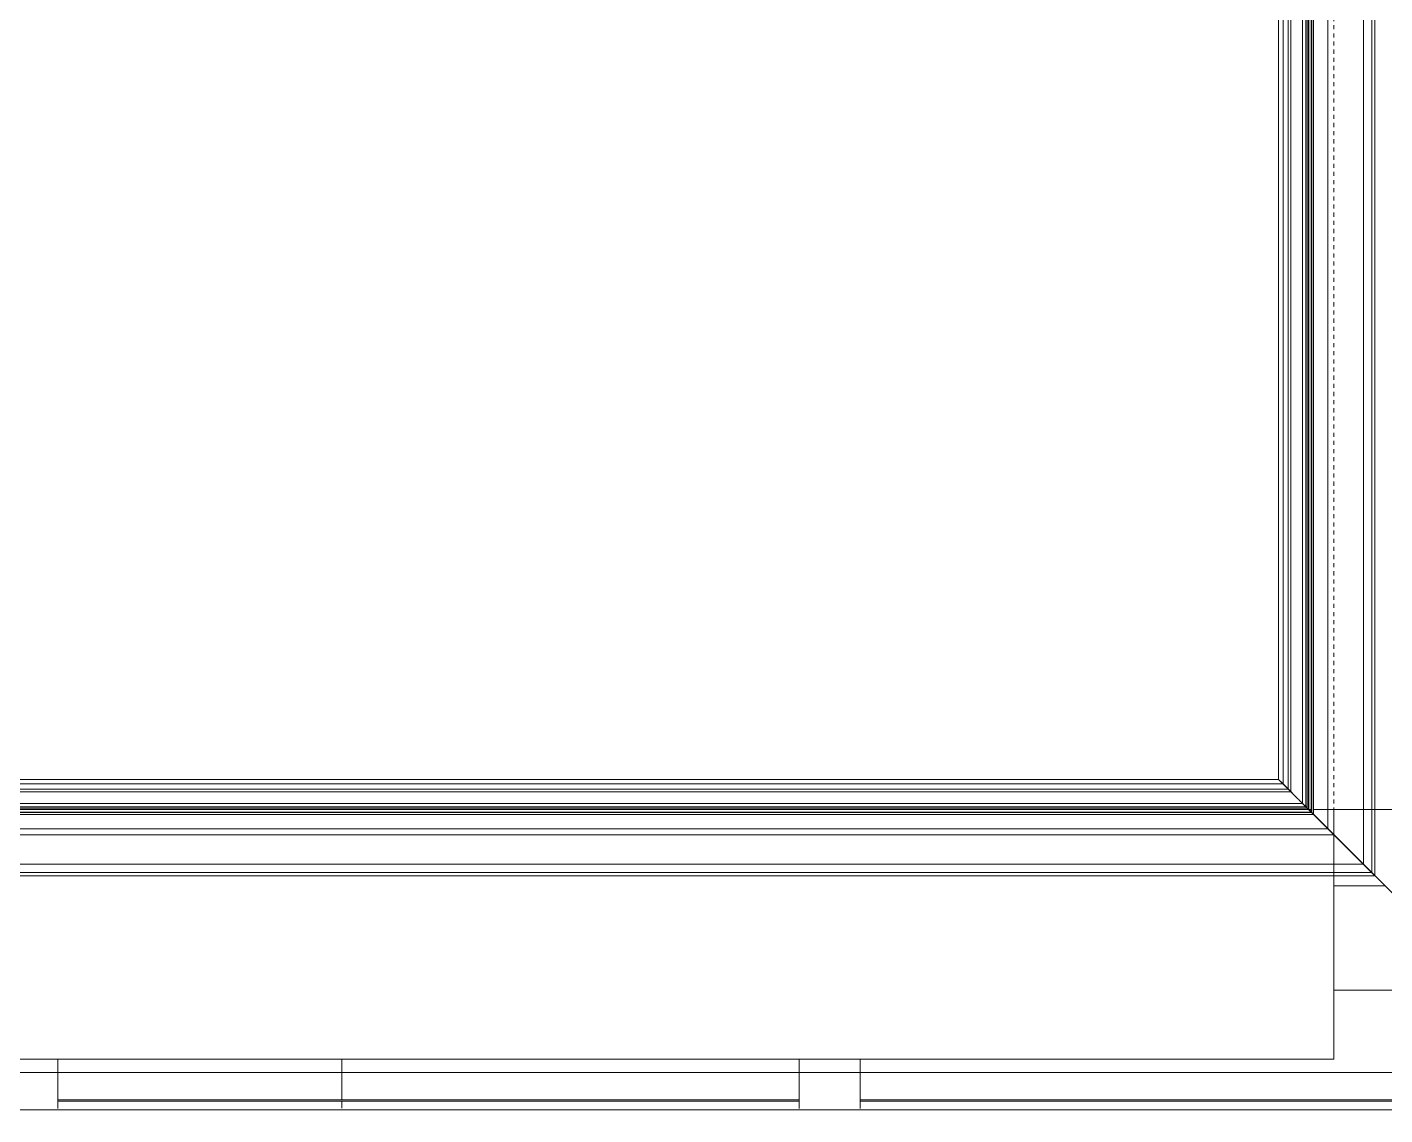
# Model space of a CAD drawing. Header units: inches. Extents: x -4218 to -1830, y 9757 to 12359.
# Drawn here: x -2108.23 to -2074.93, y 9981.57 to 10008.26 of the extents above; entities that cross this region are included whole.
import ezdxf

# ---------------------------------------------------------------- set-up
doc = ezdxf.new("R2010")
doc.units = ezdxf.units.IN
doc.header["$MEASUREMENT"] = 0
doc.linetypes.add('Dash 1_16_', pattern=[0.125, 0.0625, -0.0625])
for name, color, linetype, lineweight in [('A-GLAZ-CWMG', 51, 'Continuous', 9), ('A-ROOF-1', 253, 'Dash 1_16_', 9), ('A-ROOF-4', 10, 'Dash 1_16_', 9), ('A-WALL-1', 113, 'Continuous', 9)]:
    doc.layers.add(name, color=color, linetype=linetype, lineweight=lineweight)

# ---------------------------------------------------------------- blocks, each defined once
blk = doc.blocks.new('Basic Wall _ EXT - FIBER CEMENT - SMALL - 1hr - ___-2145934-BACKGROUND - ROOF PLAN')
at = {"layer": 'A-WALL-1'}
for p, q in [((-2075.248, 9987.514), (-2075.248, 10844.065)), ((-2075.248, 9987.514), (-2075.248, 10844.065)), ((-2075.17, 9987.435), (-2075.17, 10844.144)), ((-2075.17, 9987.435), (-2075.17, 10844.144)), ((-2075.452, 10843.861), (-2075.452, 9987.718)), ((-2075.452, 9987.718), (-2075.452, 10843.861)), ((-2076.322, 10842.991), (-2076.322, 9988.587)), ((-2076.322, 9988.587), (-2076.322, 10842.991)), ((-2076.732, 9988.997), (-2076.732, 10842.582)), ((-2076.721, 9988.986), (-2076.721, 10842.593)), ((-2076.674, 9988.94), (-2076.674, 10842.639)), ((-2076.942, 10842.371), (-2076.942, 9989.208)), ((-2076.863, 9989.129), (-2076.863, 10842.45)), ((-2076.829, 9989.094), (-2076.829, 10842.485)), ((-2076.801, 9989.066), (-2076.801, 10842.512)), ((-2076.796, 9989.061), (-2076.796, 10842.518)), ((-2076.793, 9989.059), (-2076.793, 10842.52)), ((-2077.296, 9989.562), (-2077.296, 10842.017)), ((-2077.229, 9989.495), (-2077.229, 10842.084)), ((-2076.795, 10842.132), (-2076.795, 9989.071)), ((-2077.533, 9989.798), (-2077.533, 10841.78)), ((-2077.423, 9989.689), (-2077.423, 10841.89)), ((-2077.061, 9989.326), (-2077.533, 9989.798)), ((-2077.533, 9989.798), (-2077.423, 9989.689)), ((-2077.301, 9989.567), (-2077.423, 9989.689)), ((-2077.423, 9989.689), (-2077.061, 9989.326)), ((-2077.423, 9989.689), (-2077.343, 9989.608)), ((-2077.061, 9989.326), (-2077.296, 9989.562)), ((-2077.296, 9989.562), (-2077.229, 9989.495)), ((-2077.229, 9989.495), (-2077.061, 9989.326)), ((-2077.061, 9989.326), (-2077.135, 9989.401)), ((-2076.994, 9989.26), (-2076.966, 9989.231)), ((-2076.958, 9989.223), (-2076.913, 9989.178)), ((-2076.913, 9989.178), (-2076.958, 9989.223)), ((-2076.913, 9989.178), (-2076.958, 9989.223)), ((-2076.958, 9989.223), (-2076.913, 9989.178)), ((-2076.865, 9989.131), (-2076.874, 9989.139)), ((-2076.829, 9989.094), (-2076.863, 9989.129)), ((-2061.36, 9973.625), (-2076.801, 9989.066)), ((-2076.8, 9989.066), (-2076.795, 9989.06)), ((-2076.749, 9989.014), (-2076.796, 9989.062)), ((-2076.732, 9988.997), (-2076.796, 9989.061)), ((-2076.796, 9989.061), (-2076.732, 9988.997)), ((-2076.793, 9989.059), (-2061.439, 9973.704)), ((-2075.17, 9987.435), (-2076.732, 9988.997)), ((-2076.721, 9988.986), (-2076.674, 9988.94)), ((-2076.624, 9988.889), (-2076.688, 9988.954)), ((-2076.674, 9988.94), (-2075.248, 9987.514)), ((-2076.668, 9988.934), (-2076.624, 9988.889))]:
    blk.add_line(p, q, dxfattribs=at)
at = {"layer": 'A-WALL-1', "flags": 128}
for points in [[(-2077.135, 9989.401), (-2077.176, 9989.442), (-2077.219, 9989.485), (-2077.262, 9989.527), (-2077.301, 9989.567)], [(-2077.021, 9989.286), (-2077.025, 9989.291), (-2077.039, 9989.304), (-2077.061, 9989.326)], [(-2076.801, 9989.066), (-2076.859, 9989.125), (-2076.913, 9989.178), (-2076.958, 9989.223), (-2076.992, 9989.258), (-2077.013, 9989.279), (-2077.021, 9989.286)], [(-2076.966, 9989.231), (-2076.948, 9989.214), (-2076.942, 9989.208)], [(-2076.942, 9989.208), (-2076.937, 9989.203), (-2076.923, 9989.188), (-2076.899, 9989.165), (-2076.869, 9989.135), (-2076.833, 9989.099), (-2076.793, 9989.059)], [(-2076.874, 9989.139), (-2076.878, 9989.143), (-2076.89, 9989.156), (-2076.91, 9989.176)], [(-2076.8, 9989.066), (-2076.84, 9989.106), (-2076.865, 9989.131)], [(-2076.843, 9989.109), (-2076.817, 9989.082), (-2076.8, 9989.066)], [(-2076.795, 9989.06), (-2076.789, 9989.055), (-2076.772, 9989.038), (-2076.745, 9989.01), (-2076.709, 9988.975), (-2076.668, 9988.934)]]:
    blk.add_lwpolyline(points, dxfattribs=at)
blk = doc.blocks.new('Basic Wall _ EXT - FIBER CEMENT - LARGE - ___-2505169-BACKGROUND - ROOF PLAN')
at = {"layer": 'A-WALL-1'}
for p, q in [((-2107.478, 9981.939), (-2089.295, 9981.939)), ((-2089.295, 9981.939), (-2107.478, 9981.939)), ((-2089.295, 9981.908), (-2107.478, 9981.908)), ((-2089.295, 9981.908), (-2107.478, 9981.908))]:
    blk.add_line(p, q, dxfattribs=at)
blk = doc.blocks.new('Basic Wall _ EXT - FIBER CEMENT - LARGE - ___-2162463-BACKGROUND - ROOF PLAN')
at = {"layer": 'A-WALL-1'}
for p, q in [((-2107.478, 9981.939), (-2089.295, 9981.939)), ((-2089.295, 9981.939), (-2107.478, 9981.939)), ((-2089.295, 9981.908), (-2107.478, 9981.908)), ((-2089.295, 9981.908), (-2107.478, 9981.908)), ((-2087.795, 9981.939), (-2071.111, 9981.939)), ((-2071.111, 9981.939), (-2087.795, 9981.939)), ((-2071.111, 9981.908), (-2087.795, 9981.908)), ((-2071.111, 9981.908), (-2087.795, 9981.908))]:
    blk.add_line(p, q, dxfattribs=at)
blk = doc.blocks.new('Basic Wall _ EXT - FIBER CEMENT - SMALL - ___-2145937-BACKGROUND - ROOF PLAN')
at = {"layer": 'A-WALL-1'}
for p, q in [((-2077.533, 9989.798), (-3851.115, 9989.798)), ((-2077.423, 9989.689), (-2077.533, 9989.798)), ((-2077.533, 9989.798), (-2077.061, 9989.326)), ((-2077.229, 9989.495), (-3851.419, 9989.495)), ((-2077.296, 9989.562), (-3851.351, 9989.562)), ((-2077.423, 9989.689), (-3851.224, 9989.689)), ((-2077.343, 9989.608), (-2077.423, 9989.689)), ((-2077.061, 9989.326), (-2077.423, 9989.689)), ((-2077.423, 9989.689), (-2077.301, 9989.567)), ((-2077.229, 9989.495), (-2077.296, 9989.562)), ((-2077.296, 9989.562), (-2077.061, 9989.326)), ((-2077.061, 9989.326), (-2077.229, 9989.495)), ((-2077.135, 9989.401), (-2077.061, 9989.326)), ((-2076.793, 9989.059), (-3851.854, 9989.059)), ((-2076.796, 9989.061), (-3851.852, 9989.061)), ((-2076.801, 9989.066), (-3851.847, 9989.066)), ((-2077.739, 9989.06), (-3851.842, 9989.06)), ((-2076.829, 9989.094), (-3851.819, 9989.094)), ((-2076.863, 9989.129), (-3851.785, 9989.129)), ((-2076.942, 9989.208), (-3851.706, 9989.208)), ((-2076.802, 9989.06), (-2077.699, 9989.06)), ((-2076.958, 9989.223), (-2076.913, 9989.178)), ((-2076.913, 9989.178), (-2076.958, 9989.223)), ((-2076.913, 9989.178), (-2076.958, 9989.223)), ((-2076.958, 9989.223), (-2076.913, 9989.178)), ((-2076.91, 9989.176), (-2076.89, 9989.156)), ((-2076.863, 9989.129), (-2076.829, 9989.094)), ((-2076.801, 9989.066), (-2061.36, 9973.625)), ((-2076.795, 9989.06), (-2076.8, 9989.066)), ((-2076.796, 9989.062), (-2076.749, 9989.014)), ((-2076.732, 9988.997), (-2076.796, 9989.061)), ((-2076.796, 9989.061), (-2076.732, 9988.997)), ((-2061.439, 9973.704), (-2076.793, 9989.059)), ((-2076.674, 9988.94), (-3851.973, 9988.94)), ((-2076.721, 9988.986), (-3851.927, 9988.986)), ((-2076.732, 9988.997), (-3851.916, 9988.997)), ((-2076.745, 9989.01), (-2076.772, 9989.038)), ((-2076.732, 9988.997), (-2075.17, 9987.435)), ((-2076.674, 9988.94), (-2076.721, 9988.986)), ((-2076.688, 9988.954), (-2076.624, 9988.889)), ((-2075.248, 9987.514), (-2076.674, 9988.94)), ((-2076.624, 9988.889), (-2076.668, 9988.934)), ((-3852.326, 9988.587), (-2076.322, 9988.587)), ((-2076.322, 9988.587), (-3852.326, 9988.587)), ((-3853.195, 9987.718), (-2075.452, 9987.718)), ((-2075.452, 9987.718), (-3853.195, 9987.718)), ((-2075.17, 9987.435), (-3853.478, 9987.435)), ((-2075.17, 9987.435), (-3853.478, 9987.435)), ((-2075.248, 9987.514), (-3853.399, 9987.514)), ((-2075.248, 9987.514), (-3853.399, 9987.514)), ((-2070.347, 9982.613), (-3858.3, 9982.613)), ((-2070.347, 9982.613), (-3858.3, 9982.613))]:
    blk.add_line(p, q, dxfattribs=at)
at = {"layer": 'A-WALL-1', "flags": 128}
for points in [[(-2077.301, 9989.567), (-2077.262, 9989.527), (-2077.219, 9989.485), (-2077.176, 9989.442), (-2077.135, 9989.401)], [(-2077.061, 9989.326), (-2077.039, 9989.304), (-2077.025, 9989.291), (-2077.021, 9989.286)], [(-2077.021, 9989.286), (-2077.013, 9989.279), (-2076.992, 9989.258), (-2076.958, 9989.223), (-2076.913, 9989.178), (-2076.859, 9989.125), (-2076.801, 9989.066)], [(-2076.942, 9989.208), (-2076.948, 9989.214), (-2076.966, 9989.231), (-2076.994, 9989.26)], [(-2076.923, 9989.188), (-2076.937, 9989.203), (-2076.942, 9989.208)], [(-2076.793, 9989.059), (-2076.833, 9989.099), (-2076.869, 9989.135), (-2076.899, 9989.165), (-2076.923, 9989.188)], [(-2076.89, 9989.156), (-2076.878, 9989.143), (-2076.874, 9989.139)], [(-2076.874, 9989.139), (-2076.865, 9989.131), (-2076.84, 9989.106), (-2076.8, 9989.066)], [(-2076.8, 9989.066), (-2076.817, 9989.082), (-2076.843, 9989.109)], [(-2076.772, 9989.038), (-2076.789, 9989.055), (-2076.795, 9989.06)], [(-2076.668, 9988.934), (-2076.709, 9988.975), (-2076.745, 9989.01)]]:
    blk.add_lwpolyline(points, dxfattribs=at)
blk = doc.blocks.new('Rectangular Mullion - Profile_Polycarbonate_Upper and left-1940140-BACKGROUND - ROOF PLAN')
at = {"layer": 'A-GLAZ-CWMG'}
for p, q in [((-2107.478, 9981.689), (-2089.295, 9981.689)), ((-2087.795, 9981.689), (-2071.111, 9981.689))]:
    blk.add_line(p, q, dxfattribs=at)
blk = doc.blocks.new('Rectangular Mullion - Stud - Base_Head-V67-BACKGROUND - ROOF PLAN')
at = {"layer": 'A-GLAZ-CWMG'}
blk.add_line((-2076.174, 9987.189), (-2074.928, 9987.189), dxfattribs=at)
blk = doc.blocks.new('Rectangular Mullion - Stud - Vertical-V68-BACKGROUND - ROOF PLAN')
at = {"layer": 'A-GLAZ-CWMG'}
for p, q in [((0, 2.75), (1.5, 2.75)), ((0, 1.827), (0, 2.71)), ((1.5, 2.71), (1.5, 1.827)), ((0, 1.5), (0, 1.827)), ((1.5, 1.827), (1.5, 1.5))]:
    blk.add_line(p, q, dxfattribs=at)
blk = doc.blocks.new('Rectangular Mullion - Stud - Vertical-V69-BACKGROUND - ROOF PLAN')
at = {"layer": 'A-GLAZ-CWMG'}
for p, q in [((0, 2.75), (1.5, 2.75)), ((0, 1.827), (0, 2.71)), ((1.5, 2.71), (1.5, 1.827)), ((0, 1.5), (0, 1.827)), ((1.5, 1.827), (1.5, 1.5))]:
    blk.add_line(p, q, dxfattribs=at)

msp = doc.modelspace()

# ---------------------------------------------------------------- linework, layer by layer
at = {"layer": 'A-ROOF-1'}
for p in [(-2076.174, 9988.433), (-3761.947, 9982.939)]:
    msp.add_line(p, (-2076.174, 9982.939), dxfattribs=at)
at = {"layer": 'A-ROOF-4'}
msp.add_line((-2076.174, 10843.108), (-2076.174, 9989.068), dxfattribs=at)
at = {"layer": 'A-WALL-1'}
for p, q in [((-2076.799, 9989.06), (-2076.799, 10842.514)), ((-3851.853, 9989.064), (-2076.799, 9989.064)), ((-2076.749, 9989.064), (-2076.796, 9989.064)), ((-2069.522, 9989.064), (-2076.688, 9989.064)), ((-2076.174, 9988.44), (-2076.174, 9989.064)), ((-2340.413, 9988.439), (-2076.18, 9988.439)), ((-2076.174, 9982.939), (-2076.174, 9988.433)), ((-2072.363, 9984.627), (-2076.174, 9984.627)), ((-2076.174, 9982.939), (-3761.947, 9982.939)), ((-2100.512, 9982.939), (-2100.512, 9981.939)), ((-2107.478, 9981.939), (-2089.295, 9981.939)), ((-2100.512, 9981.908), (-2100.512, 9981.73))]:
    msp.add_line(p, q, dxfattribs=at)

# ---------------------------------------------------------------- block references
at = {"layer": 'A-GLAZ-CWMG'}
for name in ['Rectangular Mullion - Stud - Base_Head-V67-BACKGROUND - ROOF PLAN', 'Rectangular Mullion - Profile_Polycarbonate_Upper and left-1940140-BACKGROUND - ROOF PLAN']:
    msp.add_blockref(name, (0, 0), dxfattribs=at)
at = {"layer": 'A-GLAZ-CWMG', "extrusion": (0, 0, -1), "rotation": 180}
for name, p in [('Rectangular Mullion - Stud - Vertical-V68-BACKGROUND - ROOF PLAN', (2108.978, 9984.439)), ('Rectangular Mullion - Stud - Vertical-V69-BACKGROUND - ROOF PLAN', (2089.295, 9984.439))]:
    msp.add_blockref(name, p, dxfattribs=at)
at = {"layer": 'A-WALL-1'}
for name in ['Basic Wall _ EXT - FIBER CEMENT - SMALL - 1hr - ___-2145934-BACKGROUND - ROOF PLAN', 'Basic Wall _ EXT - FIBER CEMENT - SMALL - ___-2145937-BACKGROUND - ROOF PLAN', 'Basic Wall _ EXT - FIBER CEMENT - LARGE - ___-2162463-BACKGROUND - ROOF PLAN', 'Basic Wall _ EXT - FIBER CEMENT - LARGE - ___-2505169-BACKGROUND - ROOF PLAN']:
    msp.add_blockref(name, (0, 0), dxfattribs=at)

doc.saveas('drawing.dxf')
